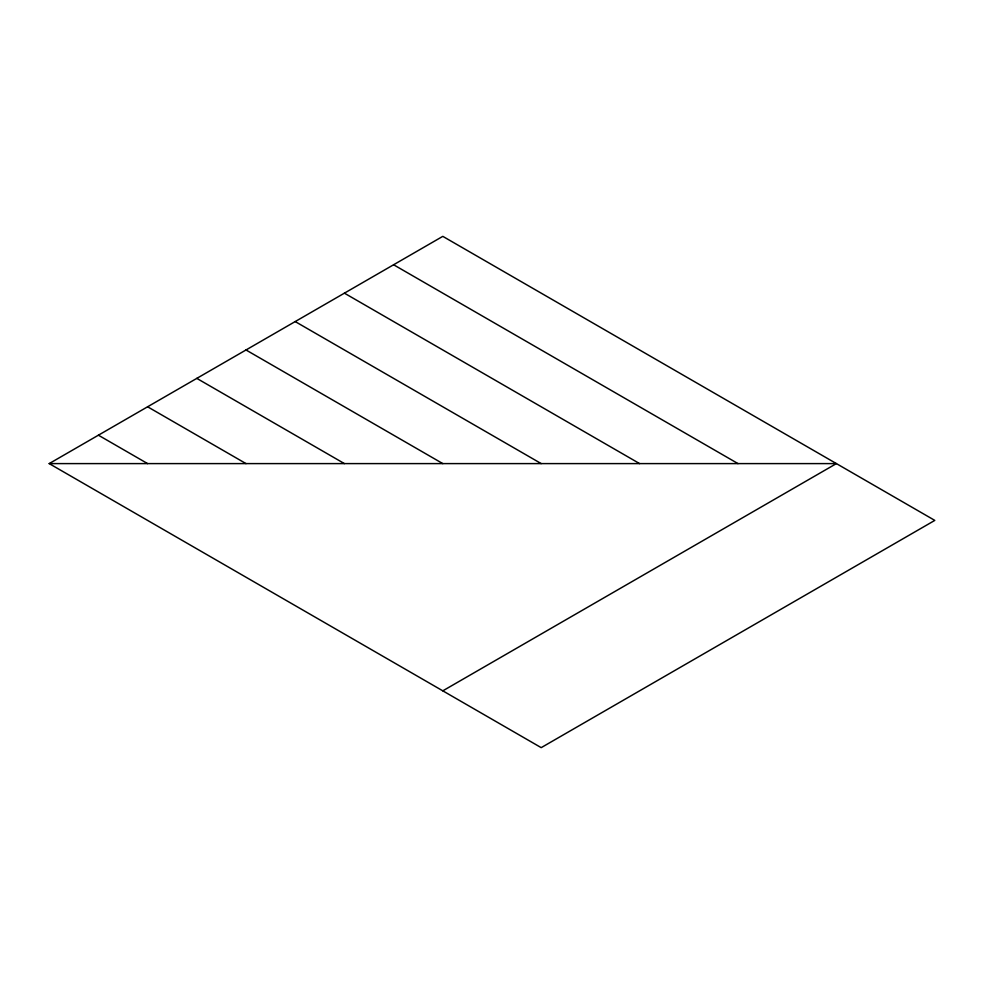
<?xml version="1.0" encoding="UTF-8"?>
<svg xmlns="http://www.w3.org/2000/svg" width="984" height="984" viewBox="0 0 984 984"><rect width="100%" height="100%" fill="white"/><g stroke="black" fill="none" stroke-linecap="round" stroke-linejoin="round"><path stroke-width="1.48" d="M49.2 463.599L442.8 236.357L934.8 520.401L541.2 747.643L49.2 463.599L836.4 463.599L442.8 690.842M393.6 264.757L738 463.599M344.4 293.158L639.6 463.599M295.2 321.571L541.2 463.599M246 349.972L442.8 463.599M196.8 378.373L344.4 463.599M147.6 406.786L246 463.599M98.4 435.186L147.6 463.599"/></g></svg>
